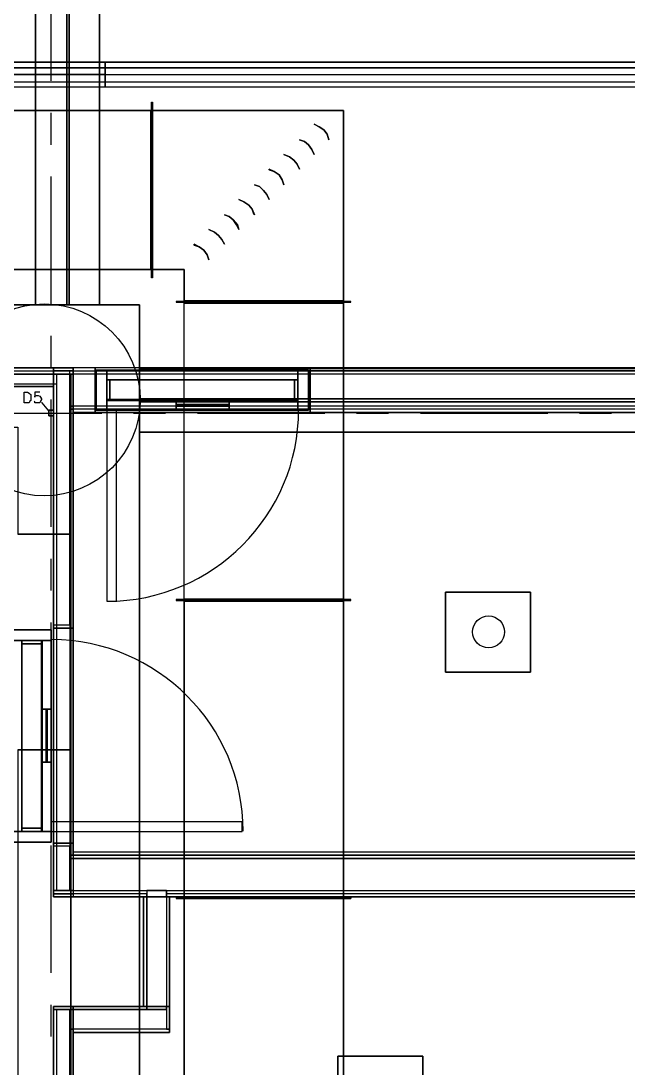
# Model space of a CAD drawing. Header units: metres. Extents: x 114 to 218, y 8 to 180.
# Drawn here: x 164.91 to 176.35, y 95.09 to 114.81 of the extents above; entities that cross this region are included whole.
import ezdxf

# ---------------------------------------------------------------- set-up
doc = ezdxf.new("R2010")
doc.units = ezdxf.units.M
doc.header["$MEASUREMENT"] = 0
for name, color, linetype in [('_Route', 7, 'Continuous'), ('A-2D-DOOR', 7, 'Continuous'), ('A-2D-I-WALL', 7, 'Continuous'), ('A-3D-DOOR', 7, 'Continuous'), ('A-3D-DOOR-FRAM', 7, 'Continuous'), ('A-3D-DOOR-GLAZ', 7, 'Continuous'), ('A-3D-I-WALL', 7, 'Continuous'), ('A-TFP-GRID-REFERENCE', 7, 'Continuous'), ('A_GRID', 7, 'Continuous'), ('E-LIGHT', 7, 'Continuous'), ('E-LIGHT-CLRANCE', 7, 'Continuous'), ('M-EA2S-Conn', 7, 'Continuous'), ('M-EA2S-Rect', 7, 'Continuous'), ('M-EA2S-TV', 7, 'Continuous'), ('PL-DCW-Pipe', 7, 'Continuous'), ('PL-DCW-Pipe_Fitting-Insulation', 7, 'Continuous'), ('S-3D-BEAM', 7, 'Continuous'), ('S-3D-FTNG', 7, 'Continuous'), ('S-3D-PILR', 7, 'Continuous'), ('S-3D-SLAB', 7, 'Continuous'), ('S-3D-WALL', 7, 'Continuous')]:
    doc.layers.add(name, color=color, linetype=linetype)

msp = doc.modelspace()

# ---------------------------------------------------------------- linework, layer by layer
at = {"layer": '_Route', "color": 4, "true_color": 0x00ffff}
msp.add_lwpolyline([(126.489, 113.804), (186.708, 113.804), (186.708, 89.378), (181.863, 89.378), (181.863, 86.04)], dxfattribs=at)
msp.add_lwpolyline([(126.489, 113.804), (186.708, 113.804), (186.708, 89.378), (181.863, 89.378), (181.863, 86.04)], dxfattribs=at)
at = {"layer": 'A-2D-DOOR', "color": 9, "true_color": 0xbababa}
for points in [[(166.528, 107.482), (166.528, 108.236), (166.328, 108.236), (166.328, 107.482), (166.528, 107.482)], [(166.328, 108.19), (166.343, 108.19)], [(170.127, 107.482), (170.127, 108.236), (170.327, 108.236), (170.327, 107.482), (170.127, 107.482)], [(170.327, 108.19), (170.327, 108.19)], [(166.528, 107.482), (166.712, 107.482)], [(166.528, 107.482), (166.528, 103.883), (166.712, 103.883), (166.712, 107.482)], [(165.482, 103.145), (164.728, 103.145), (164.728, 103.345), (165.482, 103.345), (165.482, 103.145)], [(165.482, 99.545), (165.482, 99.73)], [(165.482, 99.545), (169.081, 99.545), (169.081, 99.73), (165.482, 99.73)], [(165.482, 99.545), (164.728, 99.545), (164.728, 99.345), (165.482, 99.345), (165.482, 99.545)]]:
    msp.add_lwpolyline(points, dxfattribs=at)
for centre, start, end in [((166.535, 107.49), 270, 0), ((165.489, 99.553), 0, 90)]:
    msp.add_arc(centre, 3.607, start, end, dxfattribs=at)
at = {"layer": 'A-2D-I-WALL', "color": 9, "true_color": 0xbababa}
for points in [[(165.897, 107.436), (166.312, 107.436), (166.312, 108.282), (150.285, 108.282)], [(199.229, 108.282), (170.358, 108.282), (170.358, 107.436)], [(150.285, 108.221), (166.312, 108.221)], [(165.528, 103.437), (165.835, 103.437), (165.835, 108.221)], [(166.312, 108.159), (165.835, 108.159)], [(199.291, 108.221), (170.358, 108.221)], [(197.783, 108.159), (170.358, 108.159)], [(150.684, 107.975), (165.589, 107.975)], [(165.589, 103.437), (165.589, 107.975)], [(166.312, 107.559), (165.835, 107.559)], [(166.312, 107.498), (165.835, 107.498)], [(197.183, 107.559), (170.358, 107.559)], [(197.122, 107.498), (170.358, 107.498)], [(165.528, 103.375), (165.897, 103.375), (165.897, 107.436)], [(170.358, 107.436), (197.06, 107.436)], [(165.897, 99.161), (165.897, 99.33), (165.528, 99.33)], [(165.528, 99.33), (165.528, 98.438)], [(165.835, 99.269), (165.528, 99.269)], [(165.589, 98.438), (165.589, 99.269)], [(165.835, 98.438), (165.835, 99.269)], [(165.528, 98.438), (197.306, 98.438), (197.306, 99.038)], [(197.368, 99.099), (165.835, 99.099)], [(197.306, 99.038), (165.835, 99.038)], [(195.091, 98.315), (197.43, 98.315), (197.43, 99.161), (165.897, 99.161)], [(167.281, 98.438), (167.281, 96.192)], [(167.651, 98.438), (167.651, 95.823)], [(167.281, 98.376), (165.528, 98.376)], [(165.528, 98.315), (167.22, 98.315)], [(167.22, 98.315), (167.22, 96.254)], [(167.281, 98.315), (167.22, 98.315)], [(180.663, 98.376), (167.651, 98.376)], [(167.712, 98.315), (167.651, 98.315)], [(167.712, 98.315), (180.602, 98.315)], [(167.712, 95.761), (167.712, 98.315)], [(167.22, 96.254), (165.528, 96.254)], [(167.281, 96.192), (165.528, 96.192)], [(165.528, 96.192), (165.528, 86.163)], [(165.897, 86.163), (165.589, 86.163), (165.589, 96.192)], [(165.835, 86.163), (165.835, 96.192)], [(167.651, 95.823), (165.835, 95.823)], [(165.897, 95.823), (165.897, 95.761)], [(165.897, 95.761), (167.712, 95.761)], [(165.897, 86.163), (165.897, 95.761)]]:
    msp.add_lwpolyline(points, dxfattribs=at)
at = {"layer": 'A-3D-DOOR', "color": 31, "true_color": 0xffbf7f}
for points in [[(166.528, 107.482), (166.528, 107.667)], [(166.528, 107.667), (166.528, 107.482)], [(166.528, 107.667), (170.127, 107.667), (166.528, 107.667)], [(166.528, 107.667), (166.528, 107.667)], [(166.528, 107.482), (170.127, 107.482), (166.528, 107.482)], [(166.528, 107.482), (166.528, 107.482)], [(167.835, 107.667), (167.835, 107.482), (167.835, 107.667)], [(167.835, 107.667), (168.835, 107.667), (167.835, 107.667)], [(167.835, 107.667), (167.835, 107.667)], [(167.835, 107.482), (168.835, 107.482), (167.835, 107.482)], [(167.835, 107.482), (167.835, 107.482)], [(167.835, 107.482), (167.835, 107.482)], [(168.835, 107.482), (168.835, 107.667), (168.835, 107.482)], [(168.835, 107.667), (168.835, 107.667)], [(168.835, 107.667), (168.835, 107.667)], [(168.835, 107.482), (168.835, 107.482)], [(168.835, 107.482), (168.835, 107.482)], [(170.127, 107.482), (170.127, 107.667)], [(170.127, 107.482), (170.127, 107.667)], [(170.127, 107.667), (170.127, 107.667)], [(170.127, 107.667), (170.127, 107.667)], [(170.127, 107.482), (170.127, 107.482)], [(170.127, 107.482), (170.127, 107.482)], [(165.482, 103.145), (165.312, 103.145)], [(165.482, 103.145), (165.312, 103.145)], [(165.312, 99.545), (165.312, 103.145), (165.312, 99.545)], [(165.312, 103.145), (165.312, 103.145)], [(165.312, 103.145), (165.312, 103.145)], [(165.482, 99.545), (165.482, 103.145), (165.482, 99.545)], [(165.482, 103.145), (165.482, 103.145)], [(165.482, 103.145), (165.482, 103.145)], [(165.482, 101.853), (165.312, 101.853), (165.482, 101.853)], [(165.312, 100.853), (165.312, 101.853), (165.312, 100.853)], [(165.312, 101.853), (165.312, 101.853)], [(165.312, 101.853), (165.312, 101.853)], [(165.482, 100.853), (165.482, 101.853), (165.482, 100.853)], [(165.482, 101.853), (165.482, 101.853)], [(165.482, 101.853), (165.482, 101.853)], [(165.312, 100.853), (165.482, 100.853), (165.312, 100.853)], [(165.312, 100.853), (165.312, 100.853)], [(165.482, 100.853), (165.482, 100.853)], [(165.482, 100.853), (165.482, 100.853)], [(165.482, 99.545), (165.312, 99.545)], [(165.312, 99.545), (165.482, 99.545)], [(165.312, 99.545), (165.312, 99.545)], [(165.482, 99.545), (165.482, 99.545)]]:
    msp.add_lwpolyline(points, dxfattribs=at)
at = {"layer": 'A-3D-DOOR-FRAM', "color": 31, "true_color": 0xffbf7f}
for points in [[(166.328, 108.236), (166.328, 107.482), (166.328, 108.236)], [(166.328, 108.236), (170.327, 108.236), (170.127, 108.236), (166.528, 108.236), (166.328, 108.236)], [(166.328, 108.236), (166.328, 108.236)], [(166.528, 107.482), (166.528, 108.236), (166.528, 107.482)], [(166.528, 108.236), (166.528, 108.236)], [(166.528, 108.236), (166.528, 108.236)], [(170.127, 107.482), (170.127, 108.236), (170.127, 107.482)], [(170.127, 108.236), (170.127, 108.236)], [(170.127, 108.236), (170.127, 108.236)], [(170.327, 107.482), (170.327, 108.236), (170.327, 107.482)], [(170.327, 108.236), (170.327, 108.236)], [(170.327, 108.236), (170.327, 108.236)], [(166.528, 107.682), (166.528, 108.051)], [(166.528, 108.051), (166.528, 107.682)], [(170.127, 108.051), (170.065, 108.051), (170.065, 107.682), (170.127, 107.682), (166.528, 107.682), (166.589, 107.682), (170.065, 107.682), (170.065, 108.051), (166.589, 108.051), (166.528, 108.051), (170.127, 108.051), (170.127, 107.682), (170.127, 108.051)], [(166.528, 108.051), (166.528, 108.051)], [(166.589, 108.051), (166.589, 107.682)], [(166.589, 107.682), (166.589, 108.051)], [(166.589, 108.051), (166.589, 108.051)], [(166.589, 108.051), (166.589, 108.051)], [(170.065, 108.051), (170.065, 108.051)], [(170.065, 108.051), (170.065, 108.051)], [(170.127, 108.051), (170.127, 108.051)], [(166.528, 107.682), (166.528, 107.682)], [(166.528, 107.682), (166.528, 107.682)], [(166.589, 107.682), (166.589, 107.682)], [(170.065, 107.682), (170.065, 107.682)], [(170.065, 107.682), (170.065, 107.682)], [(170.127, 107.682), (170.127, 107.682)], [(170.127, 107.682), (170.127, 107.682)], [(166.328, 107.482), (166.528, 107.482), (170.127, 107.482), (170.327, 107.482), (166.328, 107.482)], [(166.328, 107.482), (166.328, 107.482)], [(166.328, 107.482), (166.328, 107.482)], [(166.528, 107.482), (166.528, 107.482)], [(166.528, 107.482), (166.528, 107.482)], [(170.127, 107.482), (170.127, 107.482)], [(170.127, 107.482), (170.127, 107.482)], [(170.327, 107.482), (170.327, 107.482)], [(170.327, 107.482), (170.327, 107.482)], [(165.482, 103.345), (164.728, 103.345), (165.482, 103.345)], [(165.482, 99.345), (165.482, 99.545), (165.482, 103.145), (165.482, 103.345), (165.482, 99.345)], [(165.482, 103.345), (165.482, 103.345)], [(165.482, 103.345), (165.482, 103.345)], [(165.482, 103.145), (164.728, 103.145), (165.482, 103.145)], [(164.928, 103.145), (164.928, 103.083), (165.297, 103.083), (165.297, 103.145), (165.297, 99.545), (165.297, 99.607), (165.297, 103.083), (164.928, 103.083), (164.928, 99.607), (164.928, 99.545), (164.928, 103.145), (165.297, 103.145), (164.928, 103.145)], [(164.928, 103.145), (164.928, 103.145)], [(165.297, 103.145), (165.297, 103.145)], [(165.297, 103.145), (165.297, 103.145)], [(165.482, 103.145), (165.482, 103.145)], [(165.482, 103.145), (165.482, 103.145)], [(164.928, 103.083), (164.928, 103.083)], [(164.928, 103.083), (164.928, 103.083)], [(165.297, 103.083), (165.297, 103.083)], [(165.297, 103.083), (165.297, 103.083)], [(164.928, 99.607), (165.297, 99.607)], [(165.297, 99.607), (164.928, 99.607)], [(164.928, 99.607), (164.928, 99.607)], [(164.928, 99.607), (164.928, 99.607)], [(165.297, 99.607), (165.297, 99.607)], [(165.482, 99.545), (164.728, 99.545), (165.482, 99.545)], [(165.297, 99.545), (164.928, 99.545)], [(164.928, 99.545), (165.297, 99.545)], [(164.928, 99.545), (164.928, 99.545)], [(165.297, 99.545), (165.297, 99.545)], [(165.297, 99.545), (165.297, 99.545)], [(165.482, 99.545), (165.482, 99.545)], [(165.482, 99.545), (165.482, 99.545)], [(164.728, 99.345), (165.482, 99.345), (164.728, 99.345)], [(165.482, 99.345), (165.482, 99.345)], [(165.482, 99.345), (165.482, 99.345)]]:
    msp.add_lwpolyline(points, dxfattribs=at)
at = {"layer": 'A-3D-DOOR-GLAZ', "color": 31, "true_color": 0xffbf7f}
for points in [[(167.835, 107.559), (167.835, 107.59), (167.835, 107.559)], [(167.835, 107.59), (168.835, 107.59), (167.835, 107.59)], [(167.835, 107.59), (167.835, 107.59)], [(167.835, 107.59), (167.835, 107.59)], [(167.835, 107.559), (168.835, 107.559), (167.835, 107.559)], [(167.835, 107.559), (167.835, 107.559)], [(168.835, 107.59), (168.835, 107.559), (168.835, 107.59)], [(168.835, 107.59), (168.835, 107.59)], [(168.835, 107.59), (168.835, 107.59)], [(168.835, 107.559), (168.835, 107.559)], [(168.835, 107.559), (168.835, 107.559)], [(165.389, 101.853), (165.405, 101.853), (165.389, 101.853)], [(165.389, 100.853), (165.389, 101.853), (165.389, 100.853)], [(165.389, 101.853), (165.389, 101.853)], [(165.389, 101.853), (165.389, 101.853)], [(165.405, 100.853), (165.405, 101.853), (165.405, 100.853)], [(165.405, 101.853), (165.405, 101.853)], [(165.405, 101.853), (165.405, 101.853)], [(165.405, 100.853), (165.389, 100.853), (165.405, 100.853)], [(165.389, 100.853), (165.389, 100.853)], [(165.389, 100.853), (165.389, 100.853)], [(165.405, 100.853), (165.405, 100.853)]]:
    msp.add_lwpolyline(points, dxfattribs=at)
at = {"layer": 'A-3D-I-WALL', "color": 42, "true_color": 0xdda500}
for points in [[(165.528, 108.282), (150.731, 108.282), (165.528, 108.282)], [(197.06, 108.221), (197.783, 108.221), (197.845, 108.221), (197.845, 108.282), (197.783, 108.282), (197.06, 108.282), (165.897, 108.282), (165.835, 108.282), (165.589, 108.282), (165.528, 108.282), (165.528, 108.221), (165.897, 108.221), (197.06, 108.221)], [(165.528, 108.282), (165.528, 108.282)], [(165.528, 107.928), (165.528, 108.282), (165.528, 107.928)], [(165.528, 108.282), (165.528, 108.282)], [(165.897, 108.282), (165.897, 107.436), (165.897, 99.161), (165.897, 98.315), (165.528, 98.315)], [(165.897, 108.282), (165.897, 107.436), (165.897, 103.375), (165.528, 103.375)], [(165.528, 108.282), (165.589, 108.282), (165.835, 108.282), (165.897, 108.282), (165.528, 108.282), (165.528, 107.928), (165.528, 103.375), (165.528, 99.33), (165.528, 98.315), (165.528, 98.376), (165.528, 98.438), (165.528, 107.928), (165.528, 108.159), (165.528, 108.221), (165.528, 108.282)], [(165.528, 108.282), (165.528, 108.282)], [(165.528, 108.282), (165.528, 108.282)], [(165.589, 108.282), (165.589, 108.282)], [(165.589, 108.282), (165.589, 108.282)], [(165.835, 108.282), (165.835, 108.282)], [(165.835, 108.282), (165.835, 108.282)], [(197.06, 108.282), (165.897, 108.282)], [(166.312, 108.282), (166.312, 107.436), (166.312, 108.282), (165.897, 108.282)], [(165.897, 107.436), (165.897, 108.282), (165.897, 107.436)], [(197.06, 107.436), (197.06, 108.282), (197.06, 107.436), (165.897, 107.436), (166.312, 107.436), (170.358, 107.436), (197.06, 107.436)], [(165.897, 108.282), (165.897, 108.282)], [(165.897, 108.282), (165.897, 108.282)], [(165.897, 108.282), (165.897, 108.282)], [(170.358, 107.436), (170.358, 108.282), (166.312, 108.282)], [(166.312, 108.282), (166.312, 108.282)], [(170.358, 107.436), (170.358, 108.282), (197.06, 108.282)], [(170.358, 108.282), (170.358, 108.282)], [(165.897, 108.221), (165.528, 108.221), (165.528, 108.159), (165.589, 108.159), (165.835, 108.159), (165.897, 108.159)], [(165.528, 108.221), (165.528, 108.221)], [(165.528, 108.221), (165.528, 108.221)], [(165.528, 108.159), (165.528, 108.159)], [(165.589, 98.438), (165.589, 108.159), (165.528, 108.159), (165.528, 107.928), (165.528, 98.438), (165.589, 98.438)], [(165.528, 108.159), (165.528, 108.159)], [(165.528, 108.159), (165.528, 108.159)], [(165.589, 108.159), (165.589, 108.159)], [(165.835, 107.498), (165.835, 107.559), (165.835, 108.159), (165.589, 108.159)], [(165.589, 108.159), (165.589, 108.159)], [(197.06, 108.221), (197.783, 108.221), (197.783, 108.159), (197.183, 108.159), (197.06, 108.159), (165.897, 108.159), (165.835, 108.159), (165.835, 107.559), (165.897, 107.559)], [(197.06, 108.159), (197.183, 108.159), (197.183, 107.559), (197.122, 107.559), (197.06, 107.559), (165.897, 107.559), (165.835, 107.559), (165.835, 107.498), (165.897, 107.498)], [(165.835, 108.159), (165.835, 108.159)], [(165.835, 108.159), (165.835, 108.159)], [(165.897, 108.221), (165.897, 108.221)], [(165.897, 108.159), (165.897, 108.159)], [(165.528, 107.928), (150.731, 107.928), (165.528, 107.928)], [(165.528, 107.928), (165.528, 107.928)], [(165.528, 107.928), (165.528, 107.928)], [(165.528, 107.928), (165.528, 107.928)], [(165.528, 107.928), (165.528, 107.928)], [(165.835, 107.559), (165.835, 107.559)], [(165.835, 107.559), (165.835, 107.559)], [(165.835, 107.498), (165.835, 107.498)], [(165.897, 99.099), (165.897, 99.161), (165.897, 107.436), (165.897, 107.498), (165.835, 107.498), (165.835, 99.099), (165.897, 99.099)], [(165.835, 107.498), (165.835, 107.498)], [(165.897, 107.559), (165.897, 107.559)], [(165.897, 107.436), (197.06, 107.436), (197.06, 107.498), (165.897, 107.498), (165.897, 107.436)], [(165.897, 107.498), (165.897, 107.498)], [(165.897, 107.498), (165.897, 107.498)], [(165.897, 107.436), (165.897, 107.436)], [(165.897, 107.436), (165.897, 107.436)], [(165.897, 107.436), (165.897, 107.436)], [(165.897, 107.436), (165.897, 107.436)], [(165.897, 107.436), (165.897, 107.436)], [(165.897, 107.436), (165.897, 107.436)], [(166.312, 107.436), (166.312, 107.436)], [(170.358, 107.436), (170.358, 107.436)], [(165.528, 103.375), (165.897, 103.375), (165.897, 99.33), (165.528, 99.33)], [(165.528, 103.375), (165.528, 103.375)], [(165.897, 103.375), (165.897, 103.375)], [(165.897, 103.375), (165.897, 103.375)], [(165.528, 99.33), (165.897, 99.33), (165.897, 99.161), (165.897, 98.315), (165.528, 98.315)], [(165.528, 99.33), (165.528, 99.33)], [(165.897, 99.33), (165.897, 99.33)], [(165.835, 98.438), (165.835, 99.038), (165.835, 99.099)], [(165.835, 99.099), (165.835, 99.099)], [(165.897, 99.099), (165.835, 99.099), (165.835, 99.038), (165.897, 99.038), (197.306, 99.038), (197.368, 99.038), (197.368, 99.099)], [(165.835, 99.099), (165.835, 99.099)], [(165.835, 99.038), (165.835, 99.038)], [(165.897, 99.038), (165.835, 99.038), (165.835, 98.438), (165.897, 98.438), (167.281, 98.438), (167.651, 98.438), (180.663, 98.438), (181.033, 98.438), (182.125, 98.438), (182.494, 98.438), (194.738, 98.438), (195.091, 98.438), (197.306, 98.438), (197.306, 99.038)], [(165.835, 99.038), (165.835, 99.038)], [(165.897, 99.161), (165.897, 99.161)], [(165.897, 99.161), (165.897, 99.161)], [(165.897, 99.161), (165.897, 99.161)], [(197.43, 99.099), (197.43, 99.161), (165.897, 99.161), (165.897, 99.099), (197.368, 99.099), (197.43, 99.099)], [(197.43, 99.161), (165.897, 99.161), (165.897, 98.315)], [(165.897, 99.161), (165.897, 99.161)], [(197.43, 99.161), (165.897, 99.161), (165.897, 98.315), (167.22, 98.315), (167.712, 98.315), (180.602, 98.315), (181.033, 98.315), (182.125, 98.315), (182.555, 98.315), (194.676, 98.315)], [(165.897, 99.161), (165.897, 99.161)], [(165.897, 99.161), (165.897, 99.161)], [(165.897, 99.099), (165.897, 99.099)], [(165.897, 99.099), (165.897, 99.099)], [(165.897, 99.038), (165.897, 99.038)], [(165.528, 98.438), (165.528, 98.438)], [(165.528, 98.438), (165.528, 98.438)], [(165.897, 98.438), (165.835, 98.438), (165.589, 98.438), (165.528, 98.438), (165.528, 98.376), (165.897, 98.376)], [(165.528, 98.438), (165.528, 98.438)], [(165.589, 98.438), (165.835, 98.438)], [(165.589, 98.438), (165.589, 98.438)], [(165.589, 98.438), (165.589, 98.438)], [(165.835, 98.438), (165.835, 98.438)], [(165.835, 98.438), (165.835, 98.438)], [(165.897, 98.438), (165.897, 98.438)], [(167.281, 98.438), (167.281, 98.376)], [(167.281, 98.438), (167.281, 98.438)], [(167.651, 98.315), (167.651, 98.376), (167.651, 98.438), (167.281, 98.438), (167.281, 98.376), (167.281, 98.315)], [(167.281, 98.438), (167.281, 98.438)], [(167.651, 98.438), (167.651, 98.376)], [(167.651, 98.438), (167.651, 98.438)], [(167.651, 98.438), (167.651, 98.438)], [(165.528, 98.376), (165.528, 98.376)], [(167.281, 98.376), (165.897, 98.376), (165.528, 98.376), (165.528, 98.315), (165.897, 98.315), (167.22, 98.315), (167.281, 98.315), (167.281, 98.376)], [(165.528, 98.376), (165.528, 98.376)], [(165.528, 98.315), (165.528, 98.315)], [(165.528, 98.315), (165.528, 98.315)], [(165.897, 98.376), (165.897, 98.376)], [(165.897, 98.315), (165.897, 98.315)], [(194.676, 98.315), (182.555, 98.315), (182.125, 98.315), (181.033, 98.315), (180.602, 98.315), (167.712, 98.315), (167.22, 98.315), (165.897, 98.315)], [(165.897, 98.315), (165.897, 98.315)], [(165.897, 98.315), (165.897, 98.315)], [(167.22, 98.315), (167.22, 98.315)], [(167.22, 98.315), (167.22, 98.315)], [(167.22, 98.315), (167.22, 98.315)], [(167.281, 98.315), (167.22, 98.315), (167.22, 96.254), (167.281, 96.254), (167.281, 98.315)], [(167.712, 96.254), (167.712, 98.315), (167.651, 98.315), (167.651, 96.254), (167.651, 96.192), (167.651, 95.823), (167.712, 95.823), (167.712, 96.254), (167.22, 96.254), (167.22, 98.315)], [(167.22, 98.315), (167.712, 98.315)], [(167.712, 96.254), (167.22, 96.254), (167.22, 98.315), (167.712, 98.315), (167.712, 96.254), (167.712, 98.315)], [(167.22, 98.315), (167.22, 98.315)], [(167.22, 98.315), (167.22, 98.315)], [(167.281, 98.376), (167.281, 98.376)], [(167.281, 98.376), (167.281, 98.376)], [(167.281, 98.315), (167.281, 98.315)], [(167.281, 98.315), (167.281, 98.315)], [(167.651, 98.376), (167.651, 98.315), (167.712, 98.315), (180.602, 98.315), (180.663, 98.315), (180.663, 98.376), (167.651, 98.376)], [(167.651, 98.376), (167.651, 98.376)], [(167.651, 98.376), (167.651, 98.376)], [(167.651, 98.315), (167.651, 98.315)], [(167.651, 98.315), (167.651, 98.315)], [(167.712, 98.315), (167.712, 98.315)], [(167.712, 98.315), (167.712, 98.315)], [(167.712, 98.315), (167.712, 98.315)], [(167.712, 98.315), (167.712, 98.315)], [(167.712, 98.315), (167.712, 98.315)], [(167.281, 96.254), (167.22, 96.254), (165.897, 96.254), (165.528, 96.254), (165.528, 96.192), (165.589, 96.192), (165.835, 96.192), (165.897, 96.192), (167.281, 96.192), (167.281, 96.254)], [(165.528, 96.254), (165.528, 96.254)], [(165.528, 96.254), (165.528, 86.163), (165.897, 86.163), (165.897, 95.761), (165.897, 96.254), (165.528, 96.254), (165.897, 96.254), (165.897, 95.761), (165.897, 86.163), (165.528, 86.163), (165.528, 96.192), (165.528, 96.254)], [(165.528, 96.254), (165.528, 96.254)], [(165.897, 95.761), (167.712, 95.761), (167.712, 96.254), (167.22, 96.254), (165.897, 96.254), (165.897, 95.761), (165.897, 96.254), (167.22, 96.254), (167.712, 96.254), (167.712, 95.823), (167.712, 95.761), (165.897, 95.761)], [(165.897, 96.254), (165.897, 96.254)], [(165.897, 96.254), (165.897, 96.254)], [(165.897, 96.254), (165.897, 96.254)], [(167.22, 96.254), (167.22, 96.254)], [(167.22, 96.254), (167.22, 96.254)], [(167.22, 96.254), (167.22, 96.254)], [(167.22, 96.254), (167.22, 96.254)], [(167.22, 96.254), (167.22, 96.254)], [(167.22, 96.254), (167.22, 96.254)], [(167.281, 96.254), (167.281, 96.254)], [(167.281, 96.254), (167.281, 96.192), (167.651, 96.192), (167.651, 96.254)], [(167.281, 96.254), (167.281, 96.254)], [(167.651, 96.254), (167.651, 96.254)], [(167.712, 96.254), (167.712, 96.254)], [(167.712, 96.254), (167.712, 96.254)], [(167.712, 96.254), (167.712, 96.254)], [(165.528, 96.192), (165.528, 96.192)], [(165.528, 96.192), (165.528, 86.163), (165.589, 86.163), (165.589, 96.192), (165.528, 96.192)], [(165.528, 96.192), (165.528, 96.192)], [(165.528, 96.192), (165.528, 96.192)], [(165.589, 96.192), (165.589, 96.192)], [(165.835, 95.823), (165.897, 95.823), (165.897, 95.761), (165.897, 86.163), (165.835, 86.163), (165.835, 95.823), (165.835, 96.192), (165.589, 96.192)], [(165.589, 96.192), (165.589, 96.192)], [(165.897, 96.192), (165.835, 96.192), (165.835, 95.823), (165.897, 95.823)], [(165.835, 96.192), (165.835, 96.192)], [(165.835, 96.192), (165.835, 96.192)], [(165.897, 96.192), (165.897, 96.192)], [(167.651, 96.192), (167.281, 96.192)], [(167.281, 96.192), (167.281, 96.192)], [(167.281, 96.192), (167.281, 96.192)], [(167.651, 96.192), (167.651, 95.823)], [(167.651, 96.192), (167.651, 96.192)], [(167.651, 96.192), (167.651, 96.192)], [(165.835, 95.823), (165.835, 95.823)], [(165.835, 95.823), (165.835, 95.823)], [(165.897, 95.761), (167.712, 95.761), (167.712, 95.823), (167.651, 95.823), (165.897, 95.823), (165.897, 95.761)], [(165.897, 95.823), (165.897, 95.823)], [(165.897, 95.823), (165.897, 95.823)], [(165.897, 95.761), (165.897, 95.761)], [(165.897, 95.761), (165.897, 95.761)], [(165.897, 95.761), (165.897, 95.761)], [(165.897, 95.761), (165.897, 95.761)], [(165.897, 95.761), (165.897, 95.761)], [(167.651, 95.823), (167.651, 95.823)], [(167.651, 95.823), (167.651, 95.823)], [(167.712, 95.823), (167.712, 95.823)], [(167.712, 95.823), (167.712, 95.823)], [(167.712, 95.823), (167.712, 95.823)], [(167.712, 95.761), (167.712, 95.761)], [(167.712, 95.761), (167.712, 95.761)]]:
    msp.add_lwpolyline(points, dxfattribs=at)
at = {"layer": 'A-TFP-GRID-REFERENCE', "color": 1, "true_color": 0xff0000}
for points in [[(164.974, 107.621), (164.974, 107.821), (165.036, 107.821), (165.066, 107.805), (165.082, 107.79), (165.097, 107.775), (165.097, 107.744), (165.097, 107.698), (165.097, 107.667), (165.082, 107.652), (165.066, 107.621), (165.036, 107.621), (164.974, 107.621)], [(165.266, 107.821), (165.174, 107.821), (165.174, 107.728), (165.174, 107.744), (165.205, 107.759), (165.236, 107.759), (165.266, 107.744), (165.282, 107.728), (165.297, 107.698), (165.297, 107.682), (165.282, 107.652), (165.266, 107.621), (165.236, 107.621), (165.205, 107.621), (165.174, 107.621), (165.174, 107.636), (165.159, 107.652)], [(165.436, 107.467), (165.312, 107.621), (165.297, 107.621)], [(165.528, 107.482), (165.436, 107.482), (165.436, 107.375), (165.436, 107.482), (165.528, 107.482)], [(165.436, 107.482), (165.436, 107.482)], [(165.436, 107.482), (165.436, 107.482)], [(165.528, 107.375), (165.528, 107.482), (165.528, 107.375)], [(165.528, 107.482), (165.528, 107.482)], [(165.528, 107.482), (165.528, 107.482)], [(165.451, 107.467), (165.436, 107.467), (165.436, 107.467), (165.451, 107.467), (165.451, 107.467)], [(165.528, 107.375), (165.436, 107.375), (165.528, 107.375)], [(165.436, 107.375), (165.436, 107.375)], [(165.436, 107.375), (165.436, 107.375)], [(165.528, 107.375), (165.528, 107.375)]]:
    msp.add_lwpolyline(points, dxfattribs=at)
at = {"layer": 'A_GRID', "color": 1, "true_color": 0xff0000}
for points in [[(165.482, 113.681), (165.482, 116.081)], [(165.482, 112.481), (165.482, 113.081)], [(165.482, 109.482), (165.482, 111.882)], [(165.482, 108.282), (165.482, 108.882)], [(165.482, 105.283), (165.482, 107.682)], [(166.435, 107.421), (164.036, 107.421)], [(167.635, 107.421), (167.035, 107.421)], [(170.635, 107.421), (168.235, 107.421)], [(171.834, 107.421), (171.234, 107.421)], [(174.834, 107.421), (172.434, 107.421)], [(176.034, 107.421), (175.434, 107.421)], [(165.482, 104.083), (165.482, 104.683)], [(165.482, 101.084), (165.482, 103.483)], [(165.482, 99.884), (165.482, 100.484)], [(165.482, 96.884), (165.482, 99.284)], [(165.482, 95.685), (165.482, 96.284)]]:
    msp.add_lwpolyline(points, dxfattribs=at)
at = {"layer": 'E-LIGHT', "color": 5, "true_color": 0x0000ff}
for points in [[(174.511, 104.052), (172.911, 104.052), (172.911, 102.545), (172.911, 104.052), (174.511, 104.052)], [(172.911, 104.052), (172.911, 104.052)], [(172.911, 104.052), (172.911, 104.052)], [(174.511, 102.545), (174.511, 104.052), (174.511, 102.545)], [(174.511, 104.052), (174.511, 104.052)], [(174.511, 104.052), (174.511, 104.052)], [(173.711, 103.606), (173.711, 103.606)], [(173.403, 103.299), (173.403, 103.299)], [(174.003, 103.299), (174.003, 103.299)], [(173.711, 103.006), (173.711, 103.006)], [(174.511, 102.545), (172.911, 102.545), (174.511, 102.545)], [(172.911, 102.545), (172.911, 102.545)], [(172.911, 102.545), (172.911, 102.545)], [(174.511, 102.545), (174.511, 102.545)], [(174.511, 102.545), (174.511, 102.545)], [(170.881, 93.808), (170.881, 95.315), (172.48, 95.315), (172.48, 93.808), (172.48, 95.315), (170.881, 95.315), (170.881, 93.808)], [(170.881, 95.315), (170.881, 95.315)], [(170.881, 95.315), (170.881, 95.315)], [(172.48, 95.315), (172.48, 95.315)], [(172.48, 95.315), (172.48, 95.315)]]:
    msp.add_lwpolyline(points, dxfattribs=at)
msp.add_circle((173.719, 103.306), 0.3, dxfattribs=at)
msp.add_circle((173.719, 103.306), 0.3, dxfattribs=at)
at = {"layer": 'E-LIGHT-CLRANCE', "color": 150, "true_color": 0x007fff}
for points in [[(174.511, 104.052), (172.911, 104.052), (172.911, 102.545), (172.911, 104.052), (174.511, 104.052)], [(172.911, 104.052), (172.911, 104.052)], [(172.911, 104.052), (172.911, 104.052)], [(174.511, 102.545), (174.511, 104.052), (174.511, 102.545)], [(174.511, 104.052), (174.511, 104.052)], [(174.511, 104.052), (174.511, 104.052)], [(173.711, 103.606), (173.711, 103.606)], [(173.403, 103.299), (173.403, 103.299)], [(174.003, 103.299), (174.003, 103.299)], [(173.711, 103.006), (173.711, 103.006)], [(174.511, 102.545), (172.911, 102.545), (174.511, 102.545)], [(172.911, 102.545), (172.911, 102.545)], [(172.911, 102.545), (172.911, 102.545)], [(174.511, 102.545), (174.511, 102.545)], [(174.511, 102.545), (174.511, 102.545)]]:
    msp.add_lwpolyline(points, dxfattribs=at)
msp.add_circle((173.719, 103.306), 0.3, dxfattribs=at)
msp.add_circle((173.719, 103.306), 0.3, dxfattribs=at)
at = {"layer": 'M-EA2S-Conn', "color": 40, "true_color": 0xffbf00}
for points in [[(167.374, 113.281), (167.389, 113.281), (167.389, 109.974), (167.374, 109.974), (167.374, 113.281)], [(167.389, 113.281), (167.389, 109.974), (167.389, 109.974), (167.374, 109.974), (167.374, 113.281), (167.389, 113.281)], [(167.374, 113.281), (167.374, 113.281)], [(167.374, 113.281), (167.374, 113.281)], [(167.374, 113.281), (167.374, 113.281)], [(167.389, 113.281), (167.389, 113.281)], [(167.389, 113.281), (167.389, 113.281)], [(167.358, 110.128), (167.358, 113.127), (167.358, 110.128)], [(167.358, 113.127), (167.374, 113.127), (167.374, 110.128), (167.358, 110.128), (167.374, 110.128), (167.374, 113.127), (167.358, 113.127)], [(167.358, 113.127), (167.358, 113.127)], [(167.374, 113.127), (167.374, 113.127)], [(167.374, 113.127), (167.374, 113.127)], [(167.374, 113.127), (167.374, 113.127)], [(167.389, 110.128), (167.389, 113.127), (167.389, 110.128)], [(167.389, 113.127), (167.389, 110.128), (167.389, 113.127)], [(167.389, 113.127), (167.389, 113.127)], [(167.389, 113.127), (167.389, 113.127)], [(167.389, 113.127), (167.389, 113.127)], [(167.358, 110.128), (167.358, 110.128)], [(167.374, 110.128), (167.374, 110.128)], [(167.389, 110.128), (167.389, 110.128)], [(167.389, 110.128), (167.389, 110.128)], [(167.374, 109.974), (167.374, 109.974)], [(167.374, 109.974), (167.374, 109.974)], [(167.389, 109.974), (167.389, 109.974)], [(167.389, 109.974), (167.389, 109.974)], [(171.127, 109.513), (171.127, 109.528), (167.835, 109.528), (167.835, 109.513), (171.127, 109.513)], [(171.127, 109.528), (167.835, 109.528), (167.835, 109.528), (167.835, 109.513), (171.127, 109.513), (171.127, 109.528)], [(167.835, 109.528), (167.835, 109.528)], [(167.835, 109.528), (167.835, 109.528)], [(167.835, 109.513), (167.835, 109.513)], [(167.835, 109.513), (167.835, 109.513)], [(167.989, 109.543), (170.988, 109.543), (167.989, 109.543)], [(170.988, 109.543), (170.988, 109.528), (167.989, 109.528), (167.989, 109.543), (167.989, 109.528), (170.988, 109.528), (170.988, 109.543)], [(167.989, 109.543), (167.989, 109.543)], [(167.989, 109.528), (167.989, 109.528)], [(167.989, 109.497), (167.989, 109.513), (167.989, 109.497)], [(170.988, 109.513), (167.989, 109.513), (170.988, 109.513), (170.988, 109.497), (170.988, 109.513)], [(167.989, 109.513), (167.989, 109.513)], [(167.989, 109.497), (170.988, 109.497), (167.989, 109.497)], [(167.989, 109.497), (167.989, 109.497)], [(170.988, 109.543), (170.988, 109.543)], [(170.988, 109.528), (170.988, 109.528)], [(170.988, 109.528), (170.988, 109.528)], [(170.988, 109.528), (170.988, 109.528)], [(170.988, 109.513), (170.988, 109.513)], [(170.988, 109.513), (170.988, 109.513)], [(170.988, 109.497), (170.988, 109.497)], [(171.127, 109.528), (171.127, 109.528)], [(171.127, 109.528), (171.127, 109.528)], [(171.127, 109.513), (171.127, 109.513)], [(171.127, 109.513), (171.127, 109.513)], [(171.127, 109.513), (171.127, 109.513)], [(170.988, 103.929), (170.988, 103.914), (167.989, 103.914), (167.989, 103.929), (170.988, 103.929)], [(167.989, 103.929), (170.988, 103.929), (170.988, 103.914), (167.989, 103.914), (167.989, 103.929)], [(167.989, 103.929), (167.989, 103.929)], [(170.988, 103.929), (170.988, 103.929)], [(170.988, 103.929), (170.988, 103.929)], [(171.127, 103.914), (167.835, 103.914), (167.835, 103.898), (171.127, 103.898), (171.127, 103.914), (167.835, 103.914), (167.835, 103.898), (171.127, 103.898), (171.127, 103.914)], [(167.835, 103.914), (167.835, 103.914)], [(167.835, 103.914), (167.835, 103.914)], [(167.835, 103.898), (167.835, 103.898)], [(167.835, 103.898), (167.835, 103.898)], [(167.989, 103.914), (167.989, 103.914)], [(167.989, 103.883), (167.989, 103.898), (167.989, 103.883)], [(167.989, 103.898), (170.988, 103.898), (167.989, 103.898)], [(167.989, 103.898), (167.989, 103.898)], [(167.989, 103.883), (170.988, 103.883), (167.989, 103.883)], [(167.989, 103.883), (167.989, 103.883)], [(170.988, 103.914), (170.988, 103.914)], [(170.988, 103.914), (170.988, 103.914)], [(170.988, 103.914), (170.988, 103.914)], [(170.988, 103.883), (170.988, 103.898)], [(170.988, 103.883), (170.988, 103.883), (170.988, 103.898)], [(170.988, 103.898), (170.988, 103.898)], [(170.988, 103.898), (170.988, 103.898)], [(170.988, 103.883), (170.988, 103.883)], [(171.127, 103.914), (171.127, 103.914)], [(171.127, 103.914), (171.127, 103.914)], [(171.127, 103.898), (171.127, 103.898)], [(171.127, 103.898), (171.127, 103.898)], [(171.127, 103.898), (171.127, 103.898)], [(171.127, 98.299), (167.835, 98.299), (167.835, 98.284), (171.127, 98.284)], [(167.835, 98.299), (167.835, 98.299), (167.835, 98.284), (171.127, 98.284), (171.127, 98.299), (171.127, 98.284)], [(171.127, 98.299), (167.835, 98.299)], [(167.835, 98.299), (167.835, 98.299)], [(167.835, 98.299), (167.835, 98.299)], [(167.835, 98.284), (167.835, 98.284)], [(167.835, 98.284), (167.835, 98.284)], [(167.835, 98.284), (167.835, 98.284)], [(167.989, 98.315), (170.988, 98.315), (167.989, 98.315)], [(170.988, 98.315), (170.988, 98.299), (167.989, 98.299), (167.989, 98.315), (167.989, 98.299), (170.988, 98.299), (170.988, 98.315)], [(167.989, 98.315), (167.989, 98.315)], [(167.989, 98.299), (167.989, 98.299)], [(167.989, 98.284), (170.988, 98.284), (167.989, 98.284)], [(170.988, 98.284), (167.989, 98.284), (170.988, 98.284)], [(167.989, 98.284), (167.989, 98.284)], [(167.989, 98.284), (167.989, 98.284)], [(170.988, 98.315), (170.988, 98.315)], [(170.988, 98.299), (170.988, 98.299)], [(170.988, 98.299), (170.988, 98.299)], [(170.988, 98.299), (170.988, 98.299)], [(170.988, 98.284), (170.988, 98.284)], [(170.988, 98.284), (170.988, 98.284)], [(170.988, 98.284), (170.988, 98.284)], [(171.127, 98.299), (171.127, 98.299)], [(171.127, 98.299), (171.127, 98.299)], [(171.127, 98.284), (171.127, 98.284)], [(171.127, 98.284), (171.127, 98.284)]]:
    msp.add_lwpolyline(points, dxfattribs=at)
at = {"layer": 'M-EA2S-Rect', "color": 40, "true_color": 0xffbf00}
for points in [[(167.374, 110.128), (164.328, 110.128), (167.374, 110.128), (167.374, 113.127), (164.328, 113.127), (164.328, 110.128)], [(164.328, 110.128), (164.328, 110.128), (164.328, 113.127), (167.374, 113.127), (167.374, 110.128)], [(167.374, 113.127), (167.374, 113.127)], [(167.389, 110.128), (167.989, 110.128), (167.989, 109.528), (170.988, 109.528), (170.988, 113.127), (167.389, 113.127), (167.389, 110.128)], [(170.988, 113.127), (170.988, 109.528), (167.989, 109.528), (167.989, 110.128), (167.389, 110.128), (167.389, 113.127), (170.988, 113.127)], [(167.389, 113.127), (167.389, 113.127)], [(167.389, 113.127), (167.389, 113.127)], [(167.389, 113.127), (167.389, 113.127)], [(170.988, 113.127), (170.988, 113.127)], [(170.988, 113.127), (170.988, 113.127)], [(170.988, 113.127), (170.988, 113.127)], [(167.374, 110.128), (167.374, 110.128)], [(167.374, 110.128), (167.374, 110.128)], [(167.389, 110.128), (167.389, 110.128)], [(167.389, 110.128), (167.389, 110.128)], [(167.389, 110.128), (167.389, 110.128)], [(167.989, 110.128), (167.989, 110.128)], [(167.989, 110.128), (167.989, 110.128)], [(167.989, 110.128), (167.989, 110.128)], [(167.989, 109.528), (167.989, 109.528)], [(167.989, 109.528), (167.989, 109.528)], [(167.989, 109.528), (167.989, 109.528)], [(167.989, 109.513), (170.988, 109.513), (167.989, 109.513)], [(167.989, 103.914), (167.989, 109.513)], [(167.989, 103.914), (167.989, 109.513)], [(170.988, 109.528), (170.988, 109.528)], [(170.988, 109.528), (170.988, 109.528)], [(170.988, 109.528), (170.988, 109.528)], [(170.988, 109.513), (170.988, 103.914), (170.988, 109.513)], [(170.988, 109.513), (170.988, 109.513)], [(170.988, 103.914), (167.989, 103.914), (170.988, 103.914)], [(167.989, 103.914), (167.989, 103.914)], [(170.988, 98.299), (170.988, 103.898), (170.988, 98.299), (167.989, 98.299), (167.989, 103.898), (170.988, 103.898), (167.989, 103.898), (167.989, 98.299), (170.988, 98.299)], [(167.989, 103.898), (167.989, 103.898)], [(170.988, 103.914), (170.988, 103.914)], [(170.988, 103.898), (170.988, 103.898)], [(167.989, 98.299), (167.989, 98.299)], [(167.989, 98.284), (170.988, 98.284), (167.989, 98.284)], [(170.988, 92.685), (167.989, 92.685), (170.988, 92.685), (170.988, 98.284), (170.988, 92.685)], [(167.989, 92.685), (167.989, 98.284), (167.989, 92.685)], [(167.989, 98.284), (167.989, 98.284)], [(170.988, 98.299), (170.988, 98.299)], [(170.988, 98.284), (170.988, 98.284)]]:
    msp.add_lwpolyline(points, dxfattribs=at)
at = {"layer": 'M-EA2S-TV', "color": 40, "true_color": 0xffbf00}
for points in [[(170.681, 112.681), (170.711, 112.574), (170.681, 112.681), (170.619, 112.758), (170.527, 112.82), (170.435, 112.866), (170.527, 112.82), (170.619, 112.758), (170.681, 112.681), (170.711, 112.574), (170.681, 112.681), (170.619, 112.758), (170.527, 112.82), (170.435, 112.866), (170.527, 112.82), (170.619, 112.758), (170.681, 112.681)], [(170.435, 112.866), (170.435, 112.866)], [(170.435, 112.866), (170.435, 112.866)], [(170.435, 112.866), (170.435, 112.866)], [(170.435, 112.866), (170.435, 112.866)], [(170.527, 112.82), (170.527, 112.82)], [(170.527, 112.82), (170.527, 112.82)], [(170.527, 112.82), (170.527, 112.82)], [(170.527, 112.82), (170.527, 112.82)], [(170.527, 112.82), (170.527, 112.82)], [(170.527, 112.82), (170.527, 112.82)], [(170.619, 112.758), (170.619, 112.758)], [(170.619, 112.758), (170.619, 112.758)], [(170.619, 112.758), (170.619, 112.758)], [(170.619, 112.758), (170.619, 112.758)], [(170.619, 112.758), (170.619, 112.758)], [(170.681, 112.681), (170.681, 112.681)], [(170.681, 112.681), (170.681, 112.681)], [(170.681, 112.681), (170.681, 112.681)], [(170.681, 112.681), (170.681, 112.681)], [(170.681, 112.681), (170.681, 112.681)], [(170.681, 112.681), (170.681, 112.681)], [(170.158, 112.574), (170.158, 112.574)], [(170.158, 112.574), (170.158, 112.574)], [(170.388, 112.389), (170.435, 112.297), (170.388, 112.389), (170.327, 112.481), (170.25, 112.543), (170.158, 112.574), (170.25, 112.543), (170.327, 112.481), (170.388, 112.389), (170.435, 112.297), (170.388, 112.389), (170.327, 112.481), (170.25, 112.543), (170.158, 112.574), (170.25, 112.543), (170.327, 112.481), (170.388, 112.389)], [(170.158, 112.574), (170.158, 112.574)], [(170.25, 112.543), (170.25, 112.543)], [(170.25, 112.543), (170.25, 112.543)], [(170.25, 112.543), (170.25, 112.543)], [(170.25, 112.543), (170.25, 112.543)], [(170.327, 112.481), (170.327, 112.481)], [(170.327, 112.481), (170.327, 112.481)], [(170.327, 112.481), (170.327, 112.481)], [(170.327, 112.481), (170.327, 112.481)], [(170.327, 112.481), (170.327, 112.481)], [(170.711, 112.574), (170.711, 112.574)], [(170.711, 112.574), (170.711, 112.574)], [(170.711, 112.574), (170.711, 112.574)], [(170.711, 112.574), (170.711, 112.574)], [(169.865, 112.297), (169.865, 112.297)], [(169.865, 112.297), (169.865, 112.297)], [(170.112, 112.112), (170.158, 112.02), (170.112, 112.112), (170.05, 112.189), (169.973, 112.251), (169.865, 112.297), (169.973, 112.251), (170.05, 112.189), (170.112, 112.112), (170.158, 112.02), (170.112, 112.112), (170.05, 112.189), (169.973, 112.251), (169.865, 112.297), (169.973, 112.251), (170.05, 112.189), (170.112, 112.112)], [(169.865, 112.297), (169.865, 112.297)], [(169.973, 112.251), (169.973, 112.251)], [(169.973, 112.251), (169.973, 112.251)], [(169.973, 112.251), (169.973, 112.251)], [(169.973, 112.251), (169.973, 112.251)], [(170.388, 112.389), (170.388, 112.389)], [(170.388, 112.389), (170.388, 112.389)], [(170.388, 112.389), (170.388, 112.389)], [(170.388, 112.389), (170.388, 112.389)], [(170.435, 112.297), (170.435, 112.297)], [(170.435, 112.297), (170.435, 112.297)], [(170.435, 112.297), (170.435, 112.297)], [(169.835, 111.82), (169.865, 111.728), (169.835, 111.82), (169.773, 111.912), (169.681, 111.974), (169.589, 112.02), (169.589, 112.005), (169.681, 111.974), (169.773, 111.912), (169.835, 111.82), (169.865, 111.728), (169.835, 111.82), (169.773, 111.912), (169.681, 111.974), (169.589, 112.005), (169.589, 112.02), (169.681, 111.974), (169.773, 111.912), (169.835, 111.82)], [(169.589, 112.02), (169.589, 112.02)], [(169.589, 112.02), (169.589, 112.02)], [(169.589, 112.02), (169.589, 112.02)], [(170.05, 112.189), (170.05, 112.189)], [(170.05, 112.189), (170.05, 112.189)], [(170.05, 112.189), (170.05, 112.189)], [(170.05, 112.189), (170.05, 112.189)], [(170.05, 112.189), (170.05, 112.189)], [(170.112, 112.112), (170.112, 112.112)], [(170.112, 112.112), (170.112, 112.112)], [(170.112, 112.112), (170.112, 112.112)], [(170.112, 112.112), (170.112, 112.112)], [(170.158, 112.02), (170.158, 112.02)], [(170.158, 112.02), (170.158, 112.02)], [(170.158, 112.02), (170.158, 112.02)], [(169.589, 112.005), (169.589, 112.005)], [(169.589, 112.005), (169.589, 112.005)], [(169.589, 112.005), (169.589, 112.005)], [(169.681, 111.974), (169.681, 111.974)], [(169.681, 111.974), (169.681, 111.974)], [(169.681, 111.974), (169.681, 111.974)], [(169.681, 111.974), (169.681, 111.974)], [(169.681, 111.974), (169.681, 111.974)], [(169.681, 111.974), (169.681, 111.974)], [(169.773, 111.912), (169.773, 111.912)], [(169.773, 111.912), (169.773, 111.912)], [(169.773, 111.912), (169.773, 111.912)], [(169.773, 111.912), (169.773, 111.912)], [(169.773, 111.912), (169.773, 111.912)], [(169.835, 111.82), (169.835, 111.82)], [(169.835, 111.82), (169.835, 111.82)], [(169.835, 111.82), (169.835, 111.82)], [(169.835, 111.82), (169.835, 111.82)], [(169.835, 111.82), (169.835, 111.82)], [(169.835, 111.82), (169.835, 111.82)], [(169.312, 111.728), (169.312, 111.728)], [(169.312, 111.728), (169.312, 111.728)], [(169.542, 111.543), (169.589, 111.451), (169.542, 111.543), (169.481, 111.62), (169.404, 111.697), (169.312, 111.728), (169.404, 111.697), (169.481, 111.62), (169.542, 111.543), (169.589, 111.451), (169.542, 111.543), (169.481, 111.62), (169.404, 111.697), (169.312, 111.728), (169.404, 111.697), (169.481, 111.62), (169.542, 111.543)], [(169.312, 111.728), (169.312, 111.728)], [(169.404, 111.697), (169.404, 111.697)], [(169.404, 111.697), (169.404, 111.697)], [(169.404, 111.697), (169.404, 111.697)], [(169.404, 111.697), (169.404, 111.697)], [(169.481, 111.62), (169.481, 111.62)], [(169.481, 111.62), (169.481, 111.62)], [(169.481, 111.62), (169.481, 111.62)], [(169.481, 111.62), (169.481, 111.62)], [(169.481, 111.62), (169.481, 111.62)], [(169.865, 111.728), (169.865, 111.728)], [(169.865, 111.728), (169.865, 111.728)], [(169.865, 111.728), (169.865, 111.728)], [(169.865, 111.728), (169.865, 111.728)], [(169.266, 111.266), (169.296, 111.174), (169.312, 111.159), (169.266, 111.266), (169.204, 111.343), (169.112, 111.405), (169.019, 111.451), (169.112, 111.405), (169.204, 111.343), (169.266, 111.266), (169.312, 111.159), (169.296, 111.174), (169.266, 111.266), (169.204, 111.343), (169.112, 111.405), (169.019, 111.451), (169.112, 111.405), (169.204, 111.343), (169.266, 111.266)], [(169.019, 111.451), (169.019, 111.451)], [(169.019, 111.451), (169.019, 111.451)], [(169.019, 111.451), (169.019, 111.451)], [(169.019, 111.451), (169.019, 111.451)], [(169.542, 111.543), (169.542, 111.543)], [(169.542, 111.543), (169.542, 111.543)], [(169.542, 111.543), (169.542, 111.543)], [(169.542, 111.543), (169.542, 111.543)], [(169.589, 111.451), (169.589, 111.451)], [(169.589, 111.451), (169.589, 111.451)], [(169.589, 111.451), (169.589, 111.451)], [(169.112, 111.405), (169.112, 111.405)], [(169.112, 111.405), (169.112, 111.405)], [(169.112, 111.405), (169.112, 111.405)], [(169.112, 111.405), (169.112, 111.405)], [(169.112, 111.405), (169.112, 111.405)], [(169.112, 111.405), (169.112, 111.405)], [(169.204, 111.343), (169.204, 111.343)], [(169.204, 111.343), (169.204, 111.343)], [(169.204, 111.343), (169.204, 111.343)], [(169.204, 111.343), (169.204, 111.343)], [(169.204, 111.343), (169.204, 111.343)], [(169.266, 111.266), (169.266, 111.266)], [(169.266, 111.266), (169.266, 111.266)], [(169.266, 111.266), (169.266, 111.266)], [(169.266, 111.266), (169.266, 111.266)], [(169.266, 111.266), (169.266, 111.266)], [(169.266, 111.266), (169.266, 111.266)], [(168.743, 111.159), (168.743, 111.159)], [(168.743, 111.159), (168.743, 111.159)], [(168.989, 110.974), (169.019, 110.882), (168.973, 110.974), (168.912, 111.066), (168.835, 111.128), (168.743, 111.159), (168.835, 111.128), (168.912, 111.066), (168.989, 110.974)], [(168.973, 110.974), (169.019, 110.882), (168.989, 110.974), (168.912, 111.066), (168.835, 111.128), (168.743, 111.159), (168.835, 111.128), (168.912, 111.066), (168.973, 110.974)], [(168.743, 111.159), (168.743, 111.159)], [(168.835, 111.128), (168.835, 111.128)], [(168.835, 111.128), (168.835, 111.128)], [(168.835, 111.128), (168.835, 111.128)], [(168.835, 111.128), (168.835, 111.128)], [(168.912, 111.066), (168.912, 111.066)], [(168.912, 111.066), (168.912, 111.066)], [(168.912, 111.066), (168.912, 111.066)], [(168.912, 111.066), (168.912, 111.066)], [(168.912, 111.066), (168.912, 111.066)], [(169.296, 111.174), (169.296, 111.174)], [(169.296, 111.174), (169.296, 111.174)], [(169.296, 111.174), (169.296, 111.174)], [(169.312, 111.159), (169.312, 111.159)], [(169.312, 111.159), (169.312, 111.159)], [(169.312, 111.159), (169.312, 111.159)], [(168.696, 110.697), (168.743, 110.605), (168.696, 110.697), (168.635, 110.774), (168.558, 110.836), (168.45, 110.882), (168.558, 110.836), (168.635, 110.774), (168.696, 110.697), (168.743, 110.605), (168.696, 110.697), (168.635, 110.774), (168.558, 110.836), (168.45, 110.882), (168.558, 110.836), (168.635, 110.774), (168.696, 110.697)], [(168.45, 110.882), (168.45, 110.882)], [(168.45, 110.882), (168.45, 110.882)], [(168.45, 110.882), (168.45, 110.882)], [(168.45, 110.882), (168.45, 110.882)], [(168.558, 110.836), (168.558, 110.836)], [(168.558, 110.836), (168.558, 110.836)], [(168.558, 110.836), (168.558, 110.836)], [(168.558, 110.836), (168.558, 110.836)], [(168.558, 110.836), (168.558, 110.836)], [(168.558, 110.836), (168.558, 110.836)], [(168.973, 110.974), (168.973, 110.974)], [(168.973, 110.974), (168.973, 110.974)], [(168.989, 110.974), (168.989, 110.974)], [(168.989, 110.974), (168.989, 110.974)], [(169.019, 110.882), (169.019, 110.882)], [(169.019, 110.882), (169.019, 110.882)], [(169.019, 110.882), (169.019, 110.882)], [(168.635, 110.774), (168.635, 110.774)], [(168.635, 110.774), (168.635, 110.774)], [(168.635, 110.774), (168.635, 110.774)], [(168.635, 110.774), (168.635, 110.774)], [(168.635, 110.774), (168.635, 110.774)], [(168.696, 110.697), (168.696, 110.697)], [(168.696, 110.697), (168.696, 110.697)], [(168.696, 110.697), (168.696, 110.697)], [(168.696, 110.697), (168.696, 110.697)], [(168.696, 110.697), (168.696, 110.697)], [(168.696, 110.697), (168.696, 110.697)], [(168.173, 110.605), (168.173, 110.605)], [(168.42, 110.405), (168.45, 110.313), (168.42, 110.405), (168.358, 110.497), (168.266, 110.559), (168.173, 110.589), (168.173, 110.605), (168.266, 110.559), (168.358, 110.497), (168.42, 110.405), (168.45, 110.313), (168.42, 110.405), (168.358, 110.497), (168.266, 110.559), (168.173, 110.605), (168.173, 110.589), (168.266, 110.559), (168.358, 110.497), (168.42, 110.405)], [(168.173, 110.605), (168.173, 110.605)], [(168.173, 110.605), (168.173, 110.605)], [(168.173, 110.589), (168.173, 110.589)], [(168.173, 110.589), (168.173, 110.589)], [(168.266, 110.559), (168.266, 110.559)], [(168.266, 110.559), (168.266, 110.559)], [(168.266, 110.559), (168.266, 110.559)], [(168.266, 110.559), (168.266, 110.559)], [(168.358, 110.497), (168.358, 110.497)], [(168.358, 110.497), (168.358, 110.497)], [(168.358, 110.497), (168.358, 110.497)], [(168.358, 110.497), (168.358, 110.497)], [(168.358, 110.497), (168.358, 110.497)], [(168.743, 110.605), (168.743, 110.605)], [(168.743, 110.605), (168.743, 110.605)], [(168.743, 110.605), (168.743, 110.605)], [(168.743, 110.605), (168.743, 110.605)], [(168.42, 110.405), (168.42, 110.405)], [(168.42, 110.405), (168.42, 110.405)], [(168.42, 110.405), (168.42, 110.405)], [(168.42, 110.405), (168.42, 110.405)], [(168.45, 110.313), (168.45, 110.313)], [(168.45, 110.313), (168.45, 110.313)], [(168.45, 110.313), (168.45, 110.313)]]:
    msp.add_lwpolyline(points, dxfattribs=at)
at = {"layer": 'PL-DCW-Pipe', "color": 152, "true_color": 0x006edd}
for points in [[(126.489, 113.927), (166.497, 113.927)], [(166.497, 113.927), (126.489, 113.927)], [(126.489, 113.927), (166.497, 113.927)], [(166.497, 113.927), (126.489, 113.927)], [(126.489, 113.804), (166.497, 113.804)], [(166.497, 113.804), (166.497, 113.804), (126.489, 113.804)], [(126.489, 113.804), (166.497, 113.804)], [(166.497, 113.804), (166.497, 113.804), (126.489, 113.804)], [(166.497, 113.927), (166.497, 113.912), (166.497, 113.866), (166.497, 113.804), (166.497, 113.727), (166.497, 113.681), (166.497, 113.666), (166.497, 113.681), (166.497, 113.727), (166.497, 113.804), (166.497, 113.866), (166.497, 113.912), (166.497, 113.927), (186.524, 113.927)], [(186.524, 113.927), (166.497, 113.927)], [(166.497, 113.927), (166.497, 113.912), (166.497, 113.866), (166.497, 113.804), (166.497, 113.727), (166.497, 113.681), (166.497, 113.666), (166.497, 113.681), (166.497, 113.727), (166.497, 113.804), (166.497, 113.866), (166.497, 113.912), (166.497, 113.927), (186.524, 113.927)], [(186.524, 113.927), (166.497, 113.927)], [(166.497, 113.666), (166.497, 113.681), (166.497, 113.727), (166.497, 113.804), (166.497, 113.866), (166.497, 113.912), (166.497, 113.927), (166.497, 113.912), (166.497, 113.866), (166.497, 113.804), (166.497, 113.727), (166.497, 113.681), (166.497, 113.666)], [(166.497, 113.666), (166.497, 113.681), (166.497, 113.727), (166.497, 113.804), (166.497, 113.866), (166.497, 113.912), (166.497, 113.927), (166.497, 113.912), (166.497, 113.866), (166.497, 113.804), (166.497, 113.727), (166.497, 113.681), (166.497, 113.666)], [(166.497, 113.804), (186.524, 113.804)], [(166.497, 113.804), (166.497, 113.804), (186.524, 113.804)], [(166.497, 113.804), (186.524, 113.804)], [(166.497, 113.804), (166.497, 113.804), (186.524, 113.804)], [(126.489, 113.666), (166.497, 113.666)], [(126.489, 113.666), (166.497, 113.666)], [(126.489, 113.666), (166.497, 113.666)], [(126.489, 113.666), (166.497, 113.666)], [(166.497, 113.666), (186.524, 113.666)], [(166.497, 113.666), (186.524, 113.666)], [(166.497, 113.666), (186.524, 113.666)], [(166.497, 113.666), (186.524, 113.666)]]:
    msp.add_lwpolyline(points, dxfattribs=at)
at = {"layer": 'PL-DCW-Pipe_Fitting-Insulation', "color": 7, "true_color": 0xfafafa}
for points in [[(126.489, 114.035), (166.497, 114.035)], [(166.497, 114.035), (126.489, 114.035)], [(126.489, 114.035), (166.497, 114.035)], [(166.497, 114.035), (126.489, 114.035)], [(166.497, 114.035), (166.497, 114.004), (166.497, 113.912), (166.497, 113.804), (166.497, 113.681), (166.497, 113.604), (166.497, 113.574), (166.497, 113.604), (166.497, 113.681), (166.497, 113.804), (166.497, 113.912), (166.497, 114.004), (166.497, 114.035), (186.524, 114.035)], [(186.524, 114.035), (166.497, 114.035)], [(166.497, 114.035), (166.497, 114.004), (166.497, 113.912), (166.497, 113.804), (166.497, 113.681), (166.497, 113.604), (166.497, 113.574), (166.497, 113.604), (166.497, 113.681), (166.497, 113.804), (166.497, 113.912), (166.497, 114.004), (166.497, 114.035), (186.524, 114.035)], [(186.524, 114.035), (166.497, 114.035)], [(166.497, 113.574), (166.497, 113.604), (166.497, 113.681), (166.497, 113.804), (166.497, 113.912), (166.497, 114.004), (166.497, 114.035), (166.497, 114.004), (166.497, 113.912), (166.497, 113.804), (166.497, 113.681), (166.497, 113.604), (166.497, 113.574)], [(166.497, 113.574), (166.497, 113.604), (166.497, 113.681), (166.497, 113.804), (166.497, 113.912), (166.497, 114.004), (166.497, 114.035), (166.497, 114.004), (166.497, 113.912), (166.497, 113.804), (166.497, 113.681), (166.497, 113.604), (166.497, 113.574)], [(126.489, 113.804), (166.497, 113.804)], [(166.497, 113.804), (166.497, 113.804), (126.489, 113.804)], [(126.489, 113.804), (166.497, 113.804)], [(166.497, 113.804), (166.497, 113.804), (126.489, 113.804)], [(166.497, 113.804), (186.524, 113.804)], [(166.497, 113.804), (166.497, 113.804), (186.524, 113.804)], [(166.497, 113.804), (186.524, 113.804)], [(166.497, 113.804), (166.497, 113.804), (186.524, 113.804)], [(126.489, 113.574), (166.497, 113.574)], [(126.489, 113.574), (166.497, 113.574)], [(126.489, 113.574), (166.497, 113.574)], [(126.489, 113.574), (166.497, 113.574)], [(166.497, 113.574), (186.524, 113.574)], [(166.497, 113.574), (186.524, 113.574)], [(166.497, 113.574), (186.524, 113.574)], [(166.497, 113.574), (186.524, 113.574)]]:
    msp.add_lwpolyline(points, dxfattribs=at)
at = {"layer": 'S-3D-BEAM', "color": 4, "true_color": 0x00ffff}
for points in [[(165.189, 162.011), (166.389, 162.011), (166.389, 162.011), (166.389, 109.467), (165.189, 109.467), (165.189, 162.011)], [(165.189, 109.467), (165.189, 162.011), (165.189, 109.467)], [(165.774, 162.011), (165.189, 162.011), (165.189, 162.011), (165.189, 109.467), (165.774, 109.467), (165.774, 162.011)], [(165.189, 162.011), (165.774, 162.011), (165.774, 162.011), (165.774, 109.467), (165.189, 109.467), (165.189, 162.011)], [(165.189, 109.467), (165.189, 162.011), (165.189, 109.467)], [(166.389, 162.011), (165.189, 162.011), (165.189, 162.011), (165.189, 109.467), (166.389, 109.467), (166.389, 162.011)], [(165.82, 162.011), (166.389, 162.011), (165.82, 162.011), (165.82, 162.011), (165.82, 109.467), (166.389, 109.467), (166.389, 162.011), (166.389, 162.011), (165.189, 162.011), (165.774, 162.011)], [(165.774, 109.467), (165.774, 162.011), (165.774, 109.467)], [(165.82, 162.011), (166.389, 162.011), (166.389, 162.011), (166.389, 109.467), (165.82, 109.467), (165.82, 162.011)], [(165.82, 109.467), (165.82, 162.011), (165.82, 109.467)], [(166.389, 109.467), (166.389, 162.011), (166.389, 109.467)], [(166.389, 109.467), (166.389, 162.011), (166.389, 109.467)], [(165.82, 109.467), (166.389, 109.467), (165.189, 109.467), (165.774, 109.467)], [(165.82, 109.467), (166.389, 109.467), (166.389, 109.467), (165.189, 109.467), (165.774, 109.467)], [(165.189, 109.467), (165.189, 109.467)], [(165.774, 109.467), (165.774, 109.467)], [(165.82, 109.467), (165.82, 109.467)], [(201.798, 108.267), (167.143, 108.267), (201.798, 108.267)], [(167.143, 107.067), (167.143, 108.267), (167.143, 108.267), (201.798, 108.267), (201.798, 107.067), (167.143, 107.067)], [(167.143, 108.267), (167.143, 107.067), (167.143, 107.067), (201.798, 107.067), (201.798, 108.267), (167.143, 108.267)], [(201.798, 108.267), (167.143, 108.267), (201.798, 108.267)], [(167.143, 107.698), (167.143, 108.267), (167.143, 108.267), (201.798, 108.267), (201.798, 107.698), (167.143, 107.698)], [(167.143, 107.698), (167.143, 108.267), (167.143, 107.698), (167.143, 107.698), (201.798, 107.698), (201.798, 108.267), (167.143, 108.267), (167.143, 108.267), (167.143, 107.067), (167.143, 107.636)], [(167.143, 107.636), (167.143, 107.067), (167.143, 107.067), (167.143, 108.267), (167.143, 107.698)], [(167.143, 108.267), (167.143, 108.267)], [(201.798, 107.698), (167.143, 107.698), (201.798, 107.698)], [(167.143, 107.698), (167.143, 107.698)], [(167.143, 107.636), (167.143, 107.067), (167.143, 107.067), (201.798, 107.067), (201.798, 107.636), (167.143, 107.636)], [(201.798, 107.636), (167.143, 107.636), (201.798, 107.636)], [(167.143, 107.067), (167.143, 107.636), (167.143, 107.636), (201.798, 107.636), (201.798, 107.067), (167.143, 107.067)], [(167.143, 107.636), (167.143, 107.636)], [(201.798, 107.067), (167.143, 107.067), (201.798, 107.067)], [(201.798, 107.067), (167.143, 107.067), (201.798, 107.067)]]:
    msp.add_lwpolyline(points, dxfattribs=at)
at = {"layer": 'S-3D-FTNG', "color": 254, "true_color": 0xdcdcdc}
for points in [[(167.143, 109.467), (167.143, 80.672), (163.544, 80.672), (163.544, 109.467), (163.544, 80.672), (167.143, 80.672), (167.143, 109.467), (163.544, 109.467), (167.143, 109.467)], [(167.143, 109.467), (167.143, 109.467)]]:
    msp.add_lwpolyline(points, dxfattribs=at)
at = {"layer": 'S-3D-PILR', "color": 8, "true_color": 0x808080}
for points in [[(165.343, 109.467), (165.343, 109.467)], [(167.143, 107.667), (167.143, 107.667)], [(165.343, 105.867), (165.343, 105.867)]]:
    msp.add_lwpolyline(points, dxfattribs=at)
msp.add_circle((165.351, 107.675), 1.807, dxfattribs=at)
msp.add_circle((165.351, 107.675), 1.807, dxfattribs=at)
at = {"layer": 'S-3D-SLAB', "color": 51, "true_color": 0xffff7f}
for points in [[(151.054, 108.159), (151.054, 78.365), (165.851, 78.365), (165.851, 108.159), (165.851, 78.365), (151.054, 78.365), (151.054, 108.159), (165.851, 108.159), (151.054, 108.159)], [(165.851, 108.159), (165.851, 78.365), (151.054, 78.365), (151.054, 108.159), (165.851, 108.159)], [(165.851, 78.365), (165.851, 108.159), (151.054, 108.159), (151.054, 78.365), (165.851, 78.365)], [(165.851, 108.159), (165.851, 108.159)], [(165.851, 108.159), (165.851, 108.159)], [(165.851, 108.159), (165.851, 108.159)], [(165.851, 108.159), (165.851, 108.159)]]:
    msp.add_lwpolyline(points, dxfattribs=at)
at = {"layer": 'S-3D-WALL', "color": 81, "true_color": 0x9fff7f}
for points in [[(164.851, 101.084), (165.851, 101.084), (164.851, 101.084), (164.851, 79.365), (152.053, 79.365), (152.053, 107.159), (164.851, 107.159), (164.851, 105.144), (165.851, 105.144), (165.851, 108.159), (151.054, 108.159), (151.054, 78.365), (165.851, 78.365), (165.851, 101.084)], [(151.054, 108.159), (165.851, 108.159), (165.851, 78.365)], [(165.851, 108.159), (165.851, 108.159)], [(165.851, 108.159), (165.851, 108.159)], [(165.851, 105.144), (164.851, 105.144)], [(165.851, 101.084), (165.851, 105.144)], [(165.851, 105.144), (165.851, 105.144)], [(165.851, 105.144), (165.851, 105.144)], [(165.851, 101.084), (165.851, 101.084)]]:
    msp.add_lwpolyline(points, dxfattribs=at)

doc.saveas('drawing.dxf')
